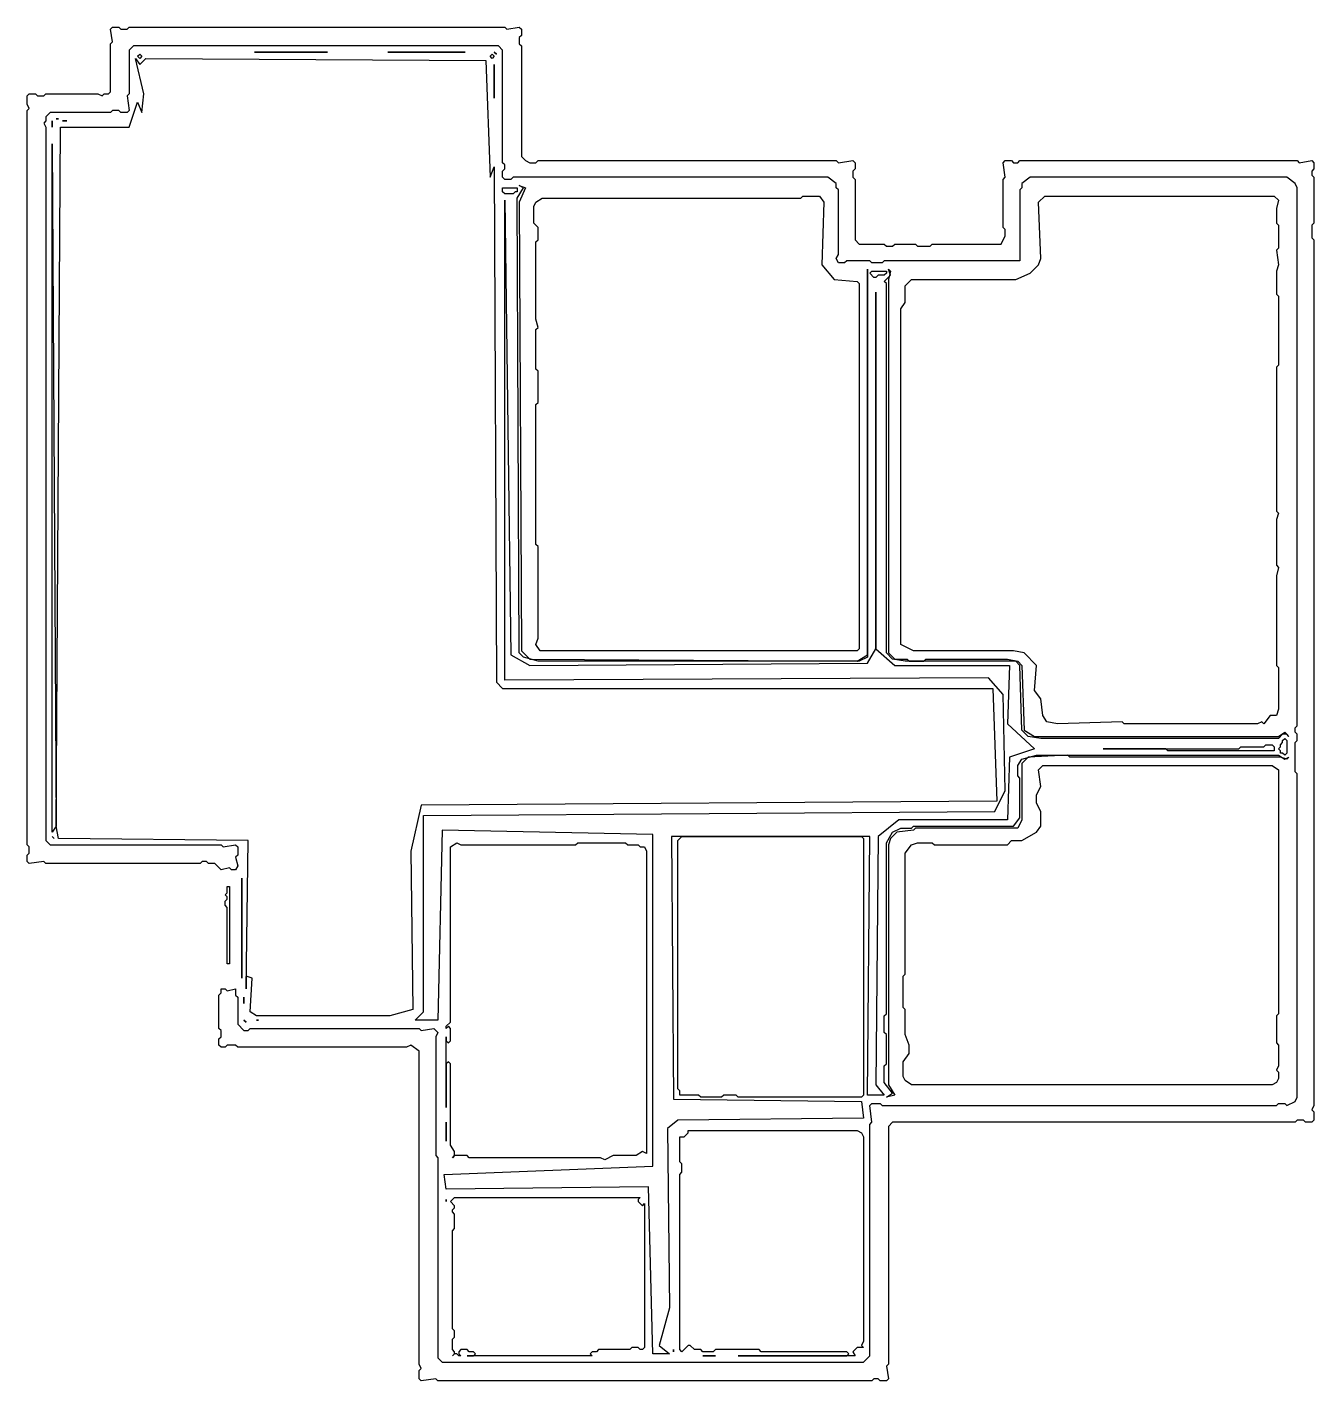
# Model space of a CAD drawing. Header units: metres. Extents: x 205 to 822, y 189 to 838.
import ezdxf

# ---------------------------------------------------------------- set-up
doc = ezdxf.new("R2010")
doc.units = ezdxf.units.M
for name, color, linetype in [('Balcony', 7, 'Continuous'), ('Bathroom', 5, 'Continuous'), ('Common_room', 2, 'Continuous'), ('Inner_walls', 9, 'Continuous'), ('Kitchen', 3, 'Continuous'), ('Living_room', 10, 'Continuous'), ('Main_gate', 1, 'Continuous'), ('Master_room', 6, 'Continuous')]:
    doc.layers.add(name, color=color, linetype=linetype)

msp = doc.modelspace()

# ---------------------------------------------------------------- linework, layer by layer
at = {"layer": 'Balcony'}
for points in [[(519, 203), (518, 204), (518, 288), (519, 289), (519, 293), (518, 294), (518, 306), (520, 306), (522, 308), (522, 309), (603, 309), (605, 308), (606, 306), (606, 208), (605, 206), (606, 205), (603, 205), (601, 203), (602, 201), (546, 201), (598, 201), (599, 202), (598, 203), (557, 203), (556, 204), (535, 204), (534, 203), (529, 203), (528, 204), (525, 204), (523, 206), (522, 206)], [(406, 275), (406, 276)], [(409, 201), (410, 202), (410, 203), (409, 204), (409, 209), (410, 210), (410, 213), (409, 214), (409, 261), (410, 262), (410, 269), (409, 270), (409, 271), (410, 272), (410, 273), (408, 275), (410, 277), (499, 277), (498, 276), (498, 275), (500, 273), (501, 274), (501, 205), (500, 204), (499, 204), (498, 205), (495, 205), (494, 204), (479, 204), (478, 203), (476, 203), (475, 202), (476, 201), (416, 201), (419, 201), (420, 202), (419, 203), (417, 203), (416, 204), (413, 204), (412, 203), (412, 202), (413, 201), (412, 201), (411, 202), (410, 202)], [(501, 277)], [(529, 201), (535, 201)]]:
    msp.add_lwpolyline(points, close=True, dxfattribs=at)
at = {"layer": 'Bathroom'}
for points in [[(518, 326), (518, 328), (517, 329), (517, 448), (519, 450), (605, 450), (606, 449), (606, 326), (605, 325), (546, 325), (545, 326), (539, 326), (538, 325), (528, 325), (527, 326)], [(607, 324)]]:
    msp.add_lwpolyline(points, close=True, dxfattribs=at)
at = {"layer": 'Common_room'}
for points in [[(451, 539), (449, 542), (450, 545), (450, 589), (449, 590), (449, 657), (450, 658), (450, 673), (449, 674), (449, 693), (450, 694), (449, 698), (449, 735), (450, 736), (450, 742), (448, 744), (448, 752), (449, 754), (452, 756), (576, 756), (577, 757), (585, 757), (587, 754), (586, 724), (592, 717), (603, 716), (604, 715), (604, 540), (603, 539)], [(626, 333), (625, 335), (625, 342), (628, 346), (628, 350), (626, 355), (626, 367), (625, 368), (625, 383), (626, 384), (626, 442), (629, 446), (632, 447), (639, 447), (640, 446), (675, 446), (677, 448), (682, 448), (689, 452), (691, 455), (691, 462), (689, 466), (689, 470), (691, 474), (690, 482), (692, 484), (802, 484), (805, 482), (805, 365), (804, 364), (804, 351), (805, 350), (805, 340), (804, 338), (805, 337), (805, 334), (804, 332), (802, 331), (629, 331)]]:
    msp.add_lwpolyline(points, close=True, dxfattribs=at)
at = {"layer": 'Inner_walls'}
for points in [[(259, 823), (258, 824), (259, 825), (260, 824)], [(428, 823), (427, 824), (428, 825), (429, 824)], [(433, 759), (433, 761), (440, 761), (440, 759), (439, 759), (438, 758), (434, 758)], [(513, 202), (505, 202), (503, 282), (406, 281), (405, 288), (505, 292), (505, 451), (404, 453), (402, 362), (391, 362), (395, 366), (395, 460), (669, 462), (674, 472), (673, 518), (666, 526), (434, 525), (434, 755), (437, 537), (446, 532), (608, 533), (612, 540), (612, 711), (612, 540), (621, 532), (676, 532), (675, 504), (688, 492), (676, 488), (675, 458), (623, 458), (613, 450), (612, 331), (616, 326), (608, 326), (609, 450), (514, 450), (515, 324), (605, 323), (606, 315), (517, 314), (512, 310), (513, 224), (508, 206)], [(609, 720), (610, 721), (617, 721), (617, 720), (616, 719), (613, 719), (612, 718), (611, 718)], [(721, 492), (786, 492), (787, 493), (798, 493), (799, 494), (802, 494), (803, 493), (803, 491), (752, 491), (751, 492)], [(808, 489), (807, 490), (806, 490), (806, 491), (805, 492), (806, 493), (806, 494), (807, 495), (807, 496), (808, 497), (809, 496), (809, 490)], [(219, 451)], [(311, 363)]]:
    msp.add_lwpolyline(points, close=True, dxfattribs=at)
at = {"layer": 'Kitchen'}
for points in [[(502, 298), (500, 299), (497, 297), (486, 297), (482, 295), (480, 296), (417, 296), (416, 297), (410, 297), (409, 296), (410, 297), (410, 299), (408, 302), (408, 341), (407, 342), (406, 341), (406, 320), (406, 354), (406, 352), (407, 351), (408, 352), (408, 358), (407, 359), (406, 358), (406, 359), (408, 361), (408, 445), (411, 447), (413, 446), (468, 446), (469, 447), (492, 447), (493, 446), (498, 446), (499, 445), (501, 445), (502, 443)], [(308, 382), (308, 430)], [(406, 304), (406, 313)]]:
    msp.add_lwpolyline(points, close=True, dxfattribs=at)
at = {"layer": 'Living_room'}
for points in [[(261, 826)], [(314, 826), (349, 826)], [(378, 826), (415, 826)], [(430, 825), (429, 826)], [(315, 364), (312, 366), (313, 382), (310, 383), (310, 377), (311, 448), (220, 449), (219, 455), (217, 452), (217, 782), (219, 455), (221, 790), (254, 790), (258, 802), (260, 797), (261, 806), (257, 823), (259, 820), (262, 823), (425, 822), (427, 766), (429, 771), (430, 524), (433, 521), (668, 521), (670, 467), (394, 465), (389, 443), (390, 367), (379, 364)], [(429, 804), (429, 820)], [(217, 790), (217, 793)], [(219, 794), (220, 794)], [(222, 793), (224, 793)], [(443, 536), (441, 538), (440, 756), (443, 761), (441, 762), (444, 761), (441, 754), (442, 539), (446, 535), (603, 534), (608, 537), (608, 722), (608, 536), (604, 534), (450, 534)], [(810, 498), (809, 499), (807, 499), (805, 497), (691, 497), (685, 498), (682, 501), (681, 532), (679, 534), (626, 534), (620, 535), (617, 538), (617, 715), (616, 716), (619, 719), (618, 722), (619, 721), (618, 717), (618, 538), (621, 535), (627, 535), (628, 534), (635, 534), (636, 535), (675, 535), (680, 534), (682, 532), (683, 501), (688, 498), (805, 498), (808, 500)], [(617, 325), (620, 327), (616, 332), (616, 340), (617, 341), (617, 355), (616, 356), (616, 364), (617, 365), (617, 447), (620, 452), (624, 454), (629, 454), (630, 455), (678, 455), (681, 459), (681, 478), (680, 479), (680, 484), (682, 487), (689, 489), (805, 489), (808, 487), (810, 488), (809, 487), (806, 488), (705, 488), (704, 489), (685, 488), (682, 485), (682, 458), (680, 454), (631, 454), (630, 453), (622, 452), (619, 449), (618, 446), (618, 331), (621, 326)], [(218, 449), (217, 450)], [(309, 370), (309, 373)], [(309, 364)], [(310, 361), (309, 362)], [(312, 361)], [(315, 362), (316, 362)], [(515, 203), (515, 204)]]:
    msp.add_lwpolyline(points, close=True, dxfattribs=at)
at = {"layer": 'Main_gate'}
msp.add_lwpolyline([(301, 389), (301, 416), (300, 417), (300, 419), (301, 420), (301, 421), (300, 422), (301, 423), (301, 426), (302, 426), (302, 389)], close=True, dxfattribs=at)
at = {"layer": 'Master_room'}
msp.add_lwpolyline([(624, 542), (624, 703), (626, 706), (626, 714), (629, 717), (679, 717), (686, 720), (690, 724), (691, 727), (690, 754), (693, 757), (803, 757), (805, 755), (804, 751), (804, 744), (805, 743), (805, 732), (804, 731), (805, 724), (804, 721), (804, 710), (805, 709), (805, 676), (804, 675), (804, 606), (805, 605), (804, 602), (804, 580), (805, 579), (804, 575), (804, 532), (805, 531), (805, 511), (804, 508), (801, 508), (798, 504), (797, 505), (795, 504), (731, 504), (730, 505), (699, 504), (694, 505), (692, 508), (691, 516), (688, 520), (689, 532), (683, 538), (678, 539), (630, 539)], close=True, dxfattribs=at)
at = {"layer": 'Walls'}
msp.add_lwpolyline([(394, 189), (393, 190), (393, 194), (394, 195), (393, 197), (393, 347), (389, 350), (387, 349), (306, 349), (305, 350), (301, 350), (300, 349), (298, 349), (297, 350), (297, 353), (298, 354), (298, 357), (297, 358), (297, 374), (298, 375), (298, 377), (300, 377), (301, 376), (305, 377), (305, 374), (306, 373), (306, 360), (309, 357), (311, 357), (312, 358), (393, 358), (394, 357), (400, 358), (402, 356), (401, 354), (401, 297), (402, 296), (402, 200), (404, 198), (606, 198), (609, 201), (609, 312), (610, 313), (609, 321), (610, 322), (614, 322), (615, 321), (804, 321), (805, 322), (808, 322), (809, 321), (813, 323), (814, 325), (814, 480), (813, 481), (813, 495), (814, 496), (814, 499), (813, 500), (813, 502), (814, 503), (814, 761), (813, 763), (809, 766), (686, 766), (682, 763), (682, 761), (681, 760), (681, 726), (616, 726), (615, 725), (610, 725), (609, 726), (598, 726), (597, 725), (594, 725), (593, 727), (594, 729), (594, 760), (593, 761), (593, 763), (589, 766), (438, 766), (437, 765), (434, 765), (433, 766), (433, 769), (434, 770), (434, 772), (433, 773), (433, 827), (431, 829), (256, 829), (254, 827), (254, 806), (253, 805), (254, 798), (253, 797), (250, 797), (249, 798), (246, 798), (245, 797), (216, 797), (214, 795), (214, 793), (213, 792), (214, 790), (214, 448), (216, 446), (298, 446), (299, 445), (305, 446), (306, 445), (306, 441), (305, 440), (306, 436), (305, 434), (303, 434), (302, 435), (298, 434), (295, 437), (292, 437), (291, 438), (289, 438), (288, 437), (214, 437), (213, 438), (206, 437), (205, 438), (205, 441), (206, 442), (206, 445), (205, 446), (205, 798), (206, 799), (205, 801), (205, 805), (206, 806), (209, 806), (210, 805), (213, 805), (214, 806), (239, 806), (241, 805), (242, 806), (244, 806), (245, 807), (245, 830), (246, 831), (245, 837), (246, 838), (249, 838), (250, 837), (253, 837), (254, 838), (434, 838), (435, 837), (441, 838), (442, 837), (442, 834), (441, 833), (441, 830), (442, 829), (442, 776), (444, 774), (446, 773), (449, 773), (450, 774), (593, 774), (594, 773), (601, 774), (602, 773), (602, 770), (601, 769), (601, 766), (602, 765), (602, 736), (604, 734), (616, 734), (617, 733), (620, 733), (621, 734), (631, 734), (632, 733), (638, 733), (639, 734), (672, 734), (674, 738), (674, 741), (673, 742), (673, 765), (674, 766), (673, 773), (674, 774), (677, 774), (678, 773), (680, 773), (681, 774), (814, 774), (815, 773), (821, 774), (822, 773), (822, 770), (821, 769), (821, 767), (822, 766), (822, 744), (821, 743), (821, 737), (822, 736), (822, 321), (821, 319), (822, 318), (822, 314), (821, 313), (818, 313), (817, 314), (814, 314), (813, 313), (620, 313), (618, 311), (618, 197), (617, 196), (618, 190), (617, 189), (614, 189), (613, 190), (611, 190), (610, 189), (402, 189), (401, 190)], close=True, dxfattribs=at)

doc.saveas('drawing.dxf')
